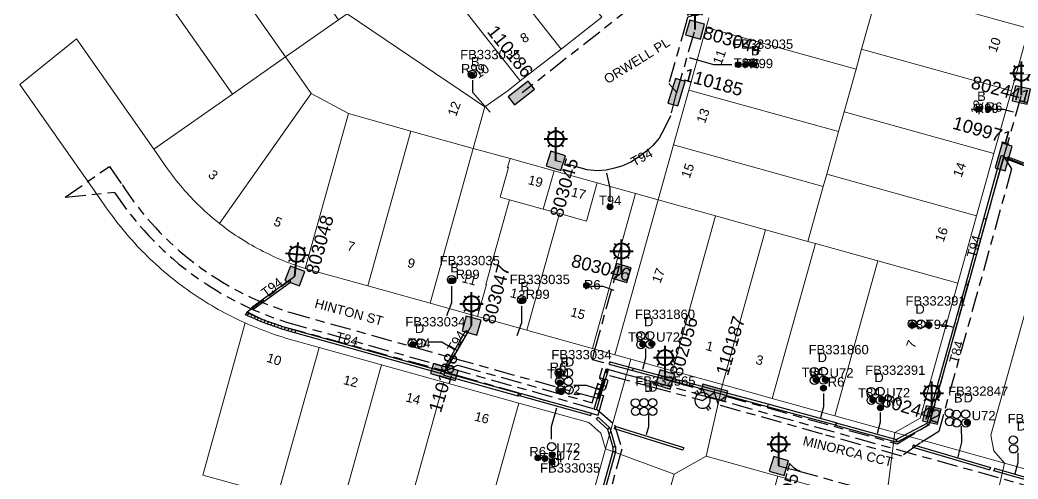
# Model space of a CAD drawing. Header units: metres. Extents: x 289087 to 291245, y 6227587 to 6229773.
# Drawn here: x 290124.9 to 290317.4, y 6228477.6 to 6228566.2 of the extents above; entities that cross this region are included whole.
import ezdxf
from ezdxf.enums import TextEntityAlignment as Align

# ---------------------------------------------------------------- set-up
doc = ezdxf.new("R2010")
doc.units = ezdxf.units.M
doc.linetypes.add('Cable Exist UG', pattern=[8.2, 4, -1.2, 1.8, -1.2])
for name, color, linetype in [('_User Ducts Config', 7, 'Continuous'), ('Duct_SP_EXT', 7, 'Continuous'), ('Equip_LV_EXT', 7, 'Continuous'), ('Equip_SP_SL_EXT', 7, 'Continuous'), ('Mains_HV_EXT', 7, 'Continuous'), ('Mains_LV_EXT', 7, 'Continuous'), ('Mains_LV_SL_EXT', 7, 'Continuous'), ('SupportsUG_SP_LV_EXT', 7, 'Continuous'), ('SupportsUG_SP_LV_SL_EXT', 7, 'Continuous')]:
    doc.layers.add(name, color=color, linetype=linetype)
doc.layers.add('Cadastre Land Parcels_SP_EXT', color=9, linetype='Continuous', lineweight=5)
doc.layers.add('Cadastre Roads_SP_EXT', color=9, linetype='Continuous', lineweight=5)
doc.styles.add('COLUMN_LABEL', font='arial.ttf')
doc.styles.add('iecARIAL', font='arial.ttf', dxfattribs={"height": 2})
doc.styles.add('POLE_LABEL', font='arial.ttf')
doc.styles.get("Standard").update_dxf_attribs({"font": 'arial.ttf'})

# ---------------------------------------------------------------- blocks, each defined once
blk = doc.blocks.new('COLUMN_EXT')
blk.add_hatch(color=256).paths.add_polyline_path([(-1.49, 1.48), (-1.49, -1.49), (1.48, -1.49), (1.48, 1.48)])
blk.add_lwpolyline([(-1.49, -1.49), (1.48, -1.49), (1.48, 1.48), (-1.49, 1.48)], close=True)
for tag, height, style, flags, p in [('ASSET_NUM', 2.5, 'COLUMN_LABEL', 8, (2, 2)), ('STRUCTURE_PLANT_NUMBER', 0.2, 'POLE_LABEL', 9, (1.81, 0.03)), ('STREET_CODE', 0.2, 'COLUMN_LABEL', 9, (1.81, -0.2))]:
    blk.add_attdef(tag, text='', height=height, dxfattribs=dict(style=style, flags=flags)).set_placement(p, align=Align.MIDDLE_LEFT)
at = {"flags": 9}
for tag, p in [('COLUMN_TYPE', (1.81, -0.4)), ('OWNED_BY', (1.81, -0.6)), ('STATE', (1.81, -0.8)), ('USAGE', (1.81, -1)), ('STREETNAME', (1.81, -1.6)), ('SUBURB', (1.81, -1.8)), ('LEGEND', (1.81, -1.2)), ('LOCATION', (1.81, -1.4)), ('NOTES', (1.81, -2))]:
    blk.add_attdef(tag, text='', height=0.2, dxfattribs=at).set_placement(p, align=Align.MIDDLE_LEFT)
at = {"flags": 1}
blk.add_attdef('Z', (1.81, -2.35), '', height=0.2, dxfattribs=at)
blk = doc.blocks.new('PILLAR_EXT')
blk.add_hatch(color=256).paths.add_polyline_path([(-2.475, 0.99), (-2.475, -0.99), (2.475, -0.99), (2.475, 0.99)])
blk.add_lwpolyline([(-2.475, -0.99), (2.475, -0.99), (2.475, 0.99), (-2.475, 0.99)], close=True)
at = {"style": 'iecARIAL', "flags": 8}
blk.add_attdef('ASSET_NUM', (1.5, 3.5), '', height=2.5, dxfattribs=at)
for tag, p, flags in [('OWNED_BY', (0, -0.2), 9), ('STATE', (0, -0.4), 9), ('SUPPORT_TYPE', (0, -0.6), 9), ('STREETNAME', (0, -1.8), 9), ('SUBURB', (0, -2), 1), ('USAGE', (0, -0.8), 9), ('LEGEND', (0, -1), 9), ('LOCATION', (0, -1.2), 9), ('NOTES', (0, -1.4), 9), ('PARENT', (0, -1.6), 9)]:
    blk.add_attdef(tag, p, '', height=0.2, dxfattribs=dict(flags=flags))
blk = doc.blocks.new('DUCT_EXT')
blk.add_circle((0, 0.8), 0.8)
at = {"flags": 1}
blk.add_attdef('Z', (0, 0), '', height=0.2, dxfattribs=at)
at = {"flags": 9}
for tag, p in [('DUCT_CODE', (0, 0)), ('XSECT_TYPE', (0, -0.2)), ('STATE', (0, -0.6)), ('FB_REFERENCE', (0, -0.4)), ('NOTES', (0, -0.8))]:
    blk.add_attdef(tag, text='', height=0.2, dxfattribs=at).set_placement(p, align=Align.MIDDLE_LEFT)
blk = doc.blocks.new('SL_LANTERN_EXT')
at = {"lineweight": 40}
for p, q in [((0, 1.97), (0, 6.47)), ((-2.25, 4.22), (2.25, 4.22)), ((-1.46, 5.68), (-1.06, 5.28)), ((1.46, 5.68), (1.06, 5.28)), ((-1.46, 2.76), (-1.06, 3.16)), ((0, 0), (0, 2.72)), ((1.46, 2.76), (1.06, 3.16))]:
    blk.add_line(p, q, dxfattribs=at)
blk.add_circle((0, 4.22), 1.5, dxfattribs=at)
at = {"style": 'iecARIAL', "flags": 9}
blk.add_attdef('ASSET_NUM', (1.5, 1.5), '', height=2.5, dxfattribs=at)
for tag, p, height, flags in [('OPERATING_VOLTAGE', (0.98, -1.65), 0.2, 9), ('ORIENTATION', (0.98, -1.85), 0.2, 9), ('OWNED_BY', (0.98, -2.05), 0.2, 9), ('CONSTRUCTED_VOLTAGE', (0.98, -0.65), 0.2, 9), ('CONTROL_TYPE', (0.98, -0.85), 0.2, 9), ('LANTERN_PURPOSE', (0.98, -1.05), 0.2, 9), ('LANTERN_TYPE', (0.98, -1.25), 0.2, 9), ('NO_PHASES', (0.98, -1.45), 0.2, 9), ('LNUMBER', (2.18, -3.25), 2.5, 8), ('STATE', (0.98, -2.25), 0.2, 9), ('USAGE', (0.98, -2.45), 0.2, 9), ('CEXIST', (0.98, -2.65), 0.2, 9), ('CNEW', (0.98, -2.85), 0.2, 9), ('CNUMBER', (0.98, -3.05), 0.2, 9), ('CREMOVE', (0.98, -3.25), 0.2, 9), ('CREPLACE', (0.98, -3.45), 0.2, 9), ('LKINGHEIGHT', (0.98, -3.65), 0.2, 9), ('LBRACKET', (0.98, -3.85), 0.2, 9), ('LBRACKETVOCAB', (0.98, -4.05), 0.2, 9), ('LCATEGORY', (0.98, -4.25), 0.2, 9), ('LCHARGE1', (0.98, -4.45), 0.2, 9), ('LCHARGE1PERCENT', (0.98, -4.65), 0.2, 9), ('LCHARGE2', (0.98, -4.85), 0.2, 9), ('LCHARGE2PERCENT', (0.98, -5.05), 0.2, 9), ('LCHARGE3', (0.98, -5.25), 0.2, 9), ('LCHARGE3PERCENT', (0.98, -5.45), 0.2, 9), ('LEXIST', (0.98, -5.65), 0.2, 9), ('LLAMP', (0.98, -5.85), 0.2, 9), ('LLAMPVOCAB', (0.98, -6.05), 0.2, 9), ('LMAST', (0.98, -6.25), 0.2, 9), ('LMASTVOCAB', (0.98, -6.45), 0.2, 9), ('LNEW', (0.98, -6.65), 0.2, 9), ('LANTNUMBER', (0.98, -6.85), 0.2, 9), ('LOUTREACH', (0.98, -7.25), 0.2, 9), ('LOUTREACHVOCAB', (0.98, -7.45), 0.2, 9), ('LRATECODE', (0.98, -7.65), 0.2, 9), ('LREMOVE', (0.98, -7.85), 0.2, 9), ('STREETNAME', (0.98, -9.25), 0.2, 9), ('SUBURB', (0.98, -9.45), 0.2, 1), ('LREPLACE', (0.98, -8.05), 0.2, 9), ('LTYPE', (0.98, -8.25), 0.2, 9), ('LTYPEVOCAB', (0.98, -8.45), 0.2, 9), ('LEGEND', (0.98, -8.65), 0.2, 9), ('LOCATION', (0.98, -8.85), 0.2, 9), ('NOTES', (0.98, -9.05), 0.2, 9)]:
    blk.add_attdef(tag, p, '', height=height, dxfattribs=dict(flags=flags))
blk = doc.blocks.new('LV_UG_LINKS_OPEN_EXT')
for p, q in [((-0.25, 1.47), (-0.25, 2.22)), ((0.25, 1.47), (0.25, 2.22)), ((-0.25, -1.47), (-0.25, -2.22)), ((0.25, -1.47), (0.25, -2.22))]:
    blk.add_line(p, q)
at = {"flags": 9}
for tag, p in [('ACTUAL_STATUS', (0, 0)), ('CONSTRUCTED_VOLTAGE', (0, -0.2)), ('OPERATING_VOLTAGE', (0, -0.6)), ('ORIENTATION', (0, -0.8)), ('STATE', (0, -1)), ('SWITCH_TYPE', (0, -1.2)), ('NO_PHASES', (0, -0.4)), ('USAGE', (0, -1.4)), ('NOTES', (0, -1.6))]:
    blk.add_attdef(tag, text='', height=0.2, dxfattribs=at).set_placement(p, align=Align.MIDDLE_LEFT)
at = {"flags": 1}
blk.add_attdef('Z', (0, 0), '', height=0.2, dxfattribs=at)
blk.add_wipeout([(-0.25, 1.47), (-0.43, 1.43), (-0.61, 1.36), (-0.77, 1.28), (-0.93, 1.17), (-1.07, 1.05), (-1.19, 0.9), (-1.29, 0.75), (-1.38, 0.58), (-1.44, 0.4), (-1.48, 0.22), (-1.49, 0.03), (-1.49, -0.16), (-1.45, -0.34), (-1.4, -0.52), (-1.32, -0.69), (-1.23, -0.85), (-1.11, -1), (-0.98, -1.13), (-0.83, -1.24), (-0.66, -1.34), (-0.49, -1.41), (-0.31, -1.46), (-0.13, -1.49), (0.06, -1.49), (0.25, -1.47), (0.43, -1.43), (0.61, -1.36), (0.77, -1.28), (0.93, -1.17), (1.07, -1.05), (1.19, -0.9), (1.29, -0.75), (1.38, -0.58), (1.44, -0.4), (1.48, -0.22), (1.49, -0.03), (1.49, 0.16), (1.45, 0.34), (1.4, 0.52), (1.32, 0.69), (1.23, 0.85), (1.11, 1), (0.98, 1.13), (0.83, 1.24), (0.66, 1.34), (0.49, 1.41), (0.31, 1.46), (0.13, 1.49), (-0.06, 1.49)])
blk.add_lwpolyline([(0, -1.49, 1), (0, 1.49, 1)], format="xyb", close=True)
blk = doc.blocks.new('CABLE_LARGE_EXT')
h = blk.add_hatch(color=256)
edge = h.paths.add_edge_path()
edge.add_arc((0, 0.55), 0.55, 0, 360)
blk.add_circle((0, 0.55), 0.55)
at = {"flags": 1}
blk.add_attdef('Z', (0, 0), '', height=0.2, dxfattribs=at)
at = {"flags": 9}
for tag, p in [('COND_CODE', (0, 0)), ('STATE', (0, -0.4)), ('XSECT_SIZE', (0, -0.6)), ('FB_REFERENCE', (0, -0.2)), ('NOTES', (0, -0.8))]:
    blk.add_attdef(tag, text='', height=0.2, dxfattribs=at).set_placement(p, align=Align.MIDDLE_LEFT)

msp = doc.modelspace()

# ---------------------------------------------------------------- linework, layer by layer
at = {"layer": '_User Ducts Config'}
for points in [[(290262.19, 6228557.51), (290258.75, 6228557.52), (290254.06, 6228558.85)], [(290212.19, 6228554.54), (290212.19, 6228552.25), (290215.58, 6228548.41)], [(290312.37, 6228548.99), (290314.52, 6228549), (290316.45, 6228548.45)], [(290238.73, 6228531.09), (290238.73, 6228533.74), (290238.14, 6228536.64)], [(290208.12, 6228514.84), (290208.12, 6228511.59), (290207.2, 6228509.07)], [(290235.1, 6228514.79), (290237.33, 6228514.79), (290239.44, 6228514.07)], [(290221.63, 6228510.98), (290221.63, 6228507.73), (290220.72, 6228505.21)], [(290301.39, 6228507.33), (290303.35, 6228507.33), (290304.94, 6228506.88)], [(290203.58, 6228504.05), (290206.26, 6228504.05), (290208.69, 6228502.65)], [(290245.54, 6228502.77), (290245.54, 6228500.9), (290244.96, 6228498.77)], [(290231.76, 6228495.7), (290234.13, 6228495.7), (290236.66, 6228494.9)], [(290279.88, 6228494.1), (290279.88, 6228493.38), (290279.88, 6228491.52), (290279.3, 6228489.39)], [(290227.41, 6228485.29), (290227.41, 6228487.76), (290228.47, 6228491.35)], [(290246.13, 6228490.08), (290246.13, 6228487.65), (290245.72, 6228486.13)], [(290290.85, 6228490.42), (290290.85, 6228488.55), (290290.28, 6228486.41)], [(290306.48, 6228487.8), (290306.5, 6228484.69), (290305.74, 6228481.66)], [(290317.4, 6228482.63), (290317.4, 6228480.76), (290316.82, 6228478.63)]]:
    msp.add_lwpolyline(points, dxfattribs=at)
at = {"layer": 'Cadastre Land Parcels_SP_EXT', "linetype": 'Continuous'}
for points in [[(290186.35, 6228566.21), (290169.13, 6228590.77), (290158.89, 6228583.6), (290176.11, 6228559.04), (290186.35, 6228566.21)], [(290237.16, 6228566.72), (290218.65, 6228590.32), (290217.72, 6228589.59), (290210.78, 6228584.14), (290229.28, 6228560.57), (290237.16, 6228566.72)], [(290176.11, 6228559.04), (290158.89, 6228583.6), (290148.66, 6228576.42), (290165.88, 6228551.86), (290176.11, 6228559.04)], [(290229.28, 6228560.57), (290210.78, 6228584.14), (290207.89, 6228581.88), (290202.91, 6228577.97), (290221.41, 6228554.41), (290229.28, 6228560.57)], [(290322.85, 6228576.56), (290293.96, 6228584.62), (290290.6, 6228572.57), (290319.49, 6228564.53), (290322.85, 6228576.56)], [(290219.07, 6228552.57), (290221.41, 6228554.41), (290202.91, 6228577.97), (290201.21, 6228576.63), (290196.59, 6228573.39), (290188.02, 6228567.38), (290214.56, 6228549.41), (290219.07, 6228552.57)], [(290319.49, 6228564.53), (290290.6, 6228572.57), (290289.53, 6228568.72), (290287.24, 6228560.54), (290316.14, 6228552.48), (290319.49, 6228564.53)], [(290214.56, 6228549.41), (290188.02, 6228567.38), (290186.35, 6228566.21), (290176.11, 6228559.04), (290181.07, 6228552), (290188.27, 6228548.12), (290200.31, 6228544.76), (290212.35, 6228541.41), (290214.56, 6228549.41)], [(290283.89, 6228548.49), (290286.17, 6228556.68), (290257.25, 6228564.7), (290253.9, 6228552.67), (290282.81, 6228544.64), (290283.89, 6228548.49)], [(290316.14, 6228552.48), (290287.24, 6228560.54), (290286.17, 6228556.68), (290283.89, 6228548.49), (290312.78, 6228540.43), (290316.14, 6228552.48)], [(290181.07, 6228552), (290176.11, 6228559.04), (290165.88, 6228551.86), (290150.73, 6228541.24), (290153.21, 6228537.7), (290153.57, 6228537.19), (290153.93, 6228536.69), (290154.31, 6228536.19), (290154.68, 6228535.7), (290155.07, 6228535.21), (290155.46, 6228534.73), (290155.85, 6228534.25), (290156.25, 6228533.78), (290156.66, 6228533.31), (290157.08, 6228532.84), (290157.49, 6228532.38), (290157.92, 6228531.93), (290158.35, 6228531.48), (290158.78, 6228531.04), (290159.22, 6228530.6), (290159.67, 6228530.17), (290160.12, 6228529.74), (290160.57, 6228529.32), (290161.04, 6228528.9), (290161.5, 6228528.49), (290161.97, 6228528.08), (290162.45, 6228527.68), (290162.93, 6228527.29), (290163.42, 6228526.9), (290181.07, 6228552)], [(290280.53, 6228536.45), (290282.81, 6228544.64), (290253.9, 6228552.67), (290250.95, 6228542.07), (290279.86, 6228534.04), (290280.53, 6228536.45)], [(290188.27, 6228548.12), (290181.07, 6228552), (290163.42, 6228526.9), (290163.91, 6228526.52), (290164.41, 6228526.14), (290164.91, 6228525.77), (290165.42, 6228525.4), (290165.93, 6228525.05), (290166.45, 6228524.69), (290166.97, 6228524.35), (290167.49, 6228524.01), (290168.02, 6228523.67), (290168.56, 6228523.35), (290169.09, 6228523.02), (290169.63, 6228522.71), (290170.18, 6228522.4), (290170.73, 6228522.1), (290171.28, 6228521.81), (290171.84, 6228521.52), (290172.4, 6228521.24), (290172.96, 6228520.97), (290173.53, 6228520.7), (290174.1, 6228520.44), (290174.67, 6228520.19), (290175.24, 6228519.94), (290175.82, 6228519.71), (290176.4, 6228519.47), (290176.99, 6228519.25), (290177.58, 6228519.03), (290178.17, 6228518.82), (290178.76, 6228518.62), (290179.35, 6228518.42), (290179.95, 6228518.23), (290188.27, 6228548.12)], [(290200.31, 6228544.76), (290188.27, 6228548.12), (290179.95, 6228518.23), (290180.39, 6228518.1), (290180.83, 6228517.97), (290181.28, 6228517.84), (290191.99, 6228514.87), (290200.31, 6228544.76)], [(290312.78, 6228540.43), (290283.89, 6228548.49), (290282.81, 6228544.64), (290280.53, 6228536.45), (290309.42, 6228528.39), (290312.78, 6228540.43)], [(290212.35, 6228541.41), (290200.31, 6228544.76), (290191.99, 6228514.87), (290204.03, 6228511.51), (290212.35, 6228541.41)], [(290214.87, 6228515.12), (290214.76, 6228515.15), (290219.31, 6228531.5), (290217.56, 6228531.99), (290219.14, 6228537.7), (290218.97, 6228537.74), (290219.44, 6228539.43), (290212.35, 6228541.41), (290204.03, 6228511.51), (290213.16, 6228508.96), (290214.87, 6228515.12)], [(290279.86, 6228534.04), (290250.95, 6228542.07), (290247.99, 6228531.47), (290259.07, 6228528.4), (290268.71, 6228525.72), (290276.9, 6228523.44), (290279.86, 6228534.04)], [(290227.92, 6228537.06), (290221.99, 6228538.72), (290219.44, 6228539.43), (290218.97, 6228537.74), (290219.14, 6228537.7), (290217.56, 6228531.99), (290219.31, 6228531.5), (290225.86, 6228529.68), (290227.92, 6228537.06)], [(290236.23, 6228534.75), (290231.62, 6228536.03), (290227.92, 6228537.06), (290225.86, 6228529.68), (290228.95, 6228528.81), (290234.16, 6228527.36), (290236.23, 6228534.75)], [(290309.42, 6228528.39), (290280.53, 6228536.45), (290279.86, 6228534.04), (290276.9, 6228523.44), (290278.35, 6228523.04), (290290.39, 6228519.68), (290305.8, 6228515.38), (290309.42, 6228528.39)], [(290243.66, 6228532.68), (290236.23, 6228534.75), (290234.16, 6228527.36), (290228.95, 6228528.81), (290222.68, 6228506.31), (290223.29, 6228506.14), (290235.33, 6228502.78), (290243.66, 6228532.68)], [(290228.95, 6228528.81), (290225.86, 6228529.68), (290219.31, 6228531.5), (290214.76, 6228515.15), (290214.87, 6228515.12), (290213.16, 6228508.96), (290213.66, 6228508.82), (290222.68, 6228506.31), (290228.95, 6228528.81)], [(290259.07, 6228528.4), (290247.99, 6228531.47), (290239.66, 6228501.57), (290242.71, 6228500.72), (290250.75, 6228498.5), (290259.07, 6228528.4)], [(290268.71, 6228525.72), (290259.07, 6228528.4), (290250.75, 6228498.5), (290260.39, 6228495.83), (290268.71, 6228525.72)], [(290278.35, 6228523.04), (290276.9, 6228523.44), (290268.71, 6228525.72), (290260.39, 6228495.83), (290270.02, 6228493.16), (290278.35, 6228523.04)], [(290290.39, 6228519.68), (290278.35, 6228523.04), (290270.02, 6228493.16), (290282.06, 6228489.82), (290290.39, 6228519.68)], [(290298.55, 6228489.37), (290305.8, 6228515.38), (290290.39, 6228519.68), (290282.06, 6228489.82), (290293.63, 6228486.6), (290298.55, 6228489.37)], [(290333.74, 6228507.61), (290319.3, 6228511.63), (290312.18, 6228486.1), (290312.74, 6228483.02), (290314.82, 6228480.69), (290325.41, 6228477.74), (290333.74, 6228507.61)], [(290182.6, 6228503), (290177.52, 6228504.42), (290176.84, 6228504.61), (290176.16, 6228504.81), (290175.48, 6228505.02), (290174.81, 6228505.24), (290174.13, 6228505.46), (290173.46, 6228505.69), (290172.79, 6228505.93), (290172.13, 6228506.17), (290171.46, 6228506.43), (290170.8, 6228506.69), (290170.14, 6228506.95), (290169.49, 6228507.23), (290168.84, 6228507.51), (290168.35, 6228507.73), (290160.17, 6228478.37), (290164.15, 6228477.26), (290174.62, 6228474.34), (290182.6, 6228503)], [(290194.65, 6228499.64), (290182.6, 6228503), (290174.62, 6228474.34), (290176.19, 6228473.9), (290186.66, 6228470.98), (290194.65, 6228499.64)], [(290206.69, 6228496.29), (290194.65, 6228499.64), (290186.66, 6228470.98), (290188.23, 6228470.54), (290198.71, 6228467.62), (290206.69, 6228496.29)], [(290221.14, 6228492.26), (290206.69, 6228496.29), (290198.71, 6228467.62), (290200.27, 6228467.19), (290212.31, 6228463.84), (290213.15, 6228463.61), (290221.14, 6228492.26)], [(290237.88, 6228483.44), (290236.97, 6228486.43), (290234.63, 6228488.5), (290221.14, 6228492.26), (290213.15, 6228463.61), (290230.97, 6228458.64), (290237.88, 6228483.44)], [(290271.11, 6228478.18), (290257.27, 6228482.04), (290251.11, 6228478.56), (290244.46, 6228454.73), (290262.98, 6228449.57), (290263.12, 6228449.52), (290271.11, 6228478.18)], [(290286.52, 6228473.88), (290271.11, 6228478.18), (290263.12, 6228449.52), (290275.49, 6228446.07), (290278.53, 6228445.23), (290286.52, 6228473.88)]]:
    msp.add_lwpolyline(points, close=True, dxfattribs=at)
msp.add_lwpolyline([(290257.78, 6228566.61), (290257.64, 6228566.09), (290257.25, 6228564.7), (290286.17, 6228556.68), (290287.24, 6228560.54), (290287.24, 6228560.54), (290289.53, 6228568.72)], dxfattribs=at)
at = {"layer": 'Cadastre Roads_SP_EXT', "linetype": 'Continuous'}
for points in [[(290312.74, 6228483.02), (290312.18, 6228486.1), (290319.3, 6228511.63), (290323.32, 6228526.08), (290326.01, 6228535.72), (290328.69, 6228545.35), (290332.71, 6228559.81), (290335.4, 6228569.43), (290338.09, 6228579.07), (290342.11, 6228593.53), (290348.78, 6228617.45), (290335.6, 6228622.33), (290328.65, 6228597.37), (290325.53, 6228586.2), (290322.85, 6228576.56), (290319.49, 6228564.53), (290316.14, 6228552.48), (290312.78, 6228540.43), (290309.42, 6228528.39), (290305.8, 6228515.38), (290298.55, 6228489.37), (290293.63, 6228486.6), (290314.82, 6228480.69), (290312.74, 6228483.02)], [(290242.71, 6228500.72), (290239.66, 6228501.57), (290235.33, 6228502.78), (290223.29, 6228506.14), (290222.68, 6228506.31), (290213.66, 6228508.82), (290213.16, 6228508.96), (290204.03, 6228511.51), (290191.99, 6228514.87), (290181.28, 6228517.84), (290180.83, 6228517.97), (290180.39, 6228518.1), (290179.95, 6228518.23), (290179.35, 6228518.42), (290178.76, 6228518.62), (290178.17, 6228518.82), (290177.58, 6228519.03), (290176.99, 6228519.25), (290176.4, 6228519.47), (290175.82, 6228519.71), (290175.24, 6228519.94), (290174.67, 6228520.19), (290174.1, 6228520.44), (290173.53, 6228520.7), (290172.96, 6228520.97), (290172.4, 6228521.24), (290171.84, 6228521.52), (290171.28, 6228521.81), (290170.73, 6228522.1), (290170.18, 6228522.4), (290169.63, 6228522.71), (290169.09, 6228523.02), (290168.56, 6228523.35), (290168.02, 6228523.67), (290167.49, 6228524.01), (290166.97, 6228524.35), (290166.45, 6228524.69), (290165.93, 6228525.05), (290165.42, 6228525.4), (290164.91, 6228525.77), (290164.41, 6228526.14), (290163.91, 6228526.52), (290163.42, 6228526.9), (290162.93, 6228527.29), (290162.45, 6228527.68), (290161.97, 6228528.08), (290161.5, 6228528.49), (290161.04, 6228528.9), (290160.57, 6228529.32), (290160.12, 6228529.74), (290159.67, 6228530.17), (290159.22, 6228530.6), (290158.78, 6228531.04), (290158.35, 6228531.48), (290157.92, 6228531.93), (290157.49, 6228532.38), (290157.08, 6228532.84), (290156.66, 6228533.31), (290156.25, 6228533.78), (290155.85, 6228534.25), (290155.46, 6228534.73), (290155.07, 6228535.21), (290154.68, 6228535.7), (290154.31, 6228536.19), (290153.93, 6228536.69), (290153.57, 6228537.19), (290153.21, 6228537.7), (290150.73, 6228541.24), (290135.8, 6228562.53), (290124.92, 6228553.73), (290139.28, 6228533.24), (290141.75, 6228529.71), (290142.16, 6228529.13), (290142.58, 6228528.56), (290143, 6228527.99), (290143.43, 6228527.43), (290143.86, 6228526.87), (290144.3, 6228526.31), (290144.75, 6228525.76), (290145.2, 6228525.22), (290145.66, 6228524.68), (290146.12, 6228524.14), (290146.59, 6228523.61), (290146.87, 6228523.3), (290147.07, 6228523.09), (290147.55, 6228522.57), (290148.04, 6228522.05), (290148.54, 6228521.54), (290149.04, 6228521.04), (290149.54, 6228520.54), (290150.06, 6228520.04), (290150.57, 6228519.55), (290151.1, 6228519.07), (290151.62, 6228518.59), (290152.16, 6228518.12), (290152.69, 6228517.66), (290153.24, 6228517.2), (290153.78, 6228516.74), (290154.34, 6228516.3), (290154.89, 6228515.85), (290155.46, 6228515.42), (290156.02, 6228514.99), (290156.6, 6228514.56), (290157.17, 6228514.15), (290157.75, 6228513.74), (290158.33, 6228513.34), (290158.92, 6228512.94), (290159.51, 6228512.55), (290160.1, 6228512.17), (290160.7, 6228511.79), (290161.3, 6228511.42), (290161.91, 6228511.06), (290162.52, 6228510.7), (290163.14, 6228510.35), (290163.76, 6228510.01), (290164.38, 6228509.67), (290165.01, 6228509.34), (290165.64, 6228509.02), (290166.27, 6228508.7), (290166.91, 6228508.4), (290167.55, 6228508.09), (290168.19, 6228507.8), (290168.35, 6228507.73), (290168.84, 6228507.51), (290169.49, 6228507.23), (290170.14, 6228506.95), (290170.8, 6228506.69), (290171.46, 6228506.43), (290172.13, 6228506.17), (290172.79, 6228505.93), (290173.46, 6228505.69), (290174.13, 6228505.46), (290174.81, 6228505.24), (290175.48, 6228505.02), (290176.16, 6228504.81), (290176.84, 6228504.61), (290177.52, 6228504.42), (290182.6, 6228503), (290194.65, 6228499.64), (290206.69, 6228496.29), (290221.14, 6228492.26), (290234.63, 6228488.5), (290236.97, 6228486.43), (290237.88, 6228483.44), (290242.71, 6228500.72)], [(290293.63, 6228486.6), (290282.06, 6228489.82), (290270.02, 6228493.16), (290260.39, 6228495.83), (290257.27, 6228482.04), (290271.11, 6228478.18), (290286.52, 6228473.88), (290291.87, 6228472.39), (290293.63, 6228486.6)], [(290238.09, 6228432.37), (290238.64, 6228434.28), (290239.19, 6228436.19), (290239.75, 6228438.1), (290240.32, 6228440.01), (290240.89, 6228441.91), (290244.46, 6228454.73), (290251.11, 6228478.56), (290237.88, 6228483.44), (290230.97, 6228458.64), (290227.4, 6228445.83), (290226.84, 6228444.47), (290226.3, 6228443.09), (290225.77, 6228441.71), (290225.27, 6228440.31), (290224.79, 6228438.91), (290224.34, 6228437.49), (290223.9, 6228436.06), (290223.49, 6228434.62), (290223.08, 6228433.54), (290237.55, 6228430.45), (290238.09, 6228432.37)], [(290363, 6228467.26), (290354.31, 6228469.68), (290339.86, 6228473.71), (290325.41, 6228477.74), (290314.82, 6228480.69), (290311.63, 6228466.88), (290317.34, 6228465.29), (290332.75, 6228461), (290348.16, 6228456.71), (290360.67, 6228453.22), (290363, 6228467.26)]]:
    msp.add_lwpolyline(points, close=True, dxfattribs=at)
msp.add_lwpolyline([(290237.16, 6228566.72), (290229.28, 6228560.57), (290221.41, 6228554.41), (290219.07, 6228552.57), (290214.56, 6228549.41), (290212.35, 6228541.41), (290219.44, 6228539.43), (290221.99, 6228538.72), (290227.92, 6228537.06), (290231.62, 6228536.03), (290236.23, 6228534.75), (290243.66, 6228532.68), (290247.99, 6228531.47), (290250.95, 6228542.07), (290250.95, 6228542.07), (290253.9, 6228552.67), (290257.25, 6228564.7), (290257.64, 6228566.09), (290257.78, 6228566.61)], dxfattribs=at)
at = {"layer": 'Duct_SP_EXT'}
for p, q in [((290310.85, 6228527.87), (290314.19, 6228540.03)), ((290311.32, 6228527.75), (290314.66, 6228539.91)), ((290314.19, 6228540.03), (290314.42, 6228539.97)), ((290314.66, 6228539.91), (290314.42, 6228539.97)), ((290315.29, 6228539.33), (290315.38, 6228539.56)), ((290315.29, 6228539.33), (290323.28, 6228536.29)), ((290315.47, 6228539.78), (290315.38, 6228539.56)), ((290315.47, 6228539.78), (290323.45, 6228536.73)), ((290307.36, 6228515.17), (290310.85, 6228527.87)), ((290307.82, 6228515.04), (290311.32, 6228527.75)), ((290310.85, 6228527.87), (290311.09, 6228527.81)), ((290310.85, 6228527.87), (290311.09, 6228527.81)), ((290311.32, 6228527.75), (290311.09, 6228527.81)), ((290311.32, 6228527.75), (290311.09, 6228527.81)), ((290169.55, 6228510.71), (290176.91, 6228516.04)), ((290169.83, 6228510.32), (290177.19, 6228515.66)), ((290176.91, 6228516.04), (290177.05, 6228515.85)), ((290177.19, 6228515.66), (290177.05, 6228515.85)), ((290300.25, 6228489.92), (290307.36, 6228515.17)), ((290300.71, 6228489.79), (290307.82, 6228515.04)), ((290307.36, 6228515.17), (290307.59, 6228515.1)), ((290307.82, 6228515.04), (290307.59, 6228515.1)), ((290169.55, 6228510.71), (290169.69, 6228510.52)), ((290169.83, 6228510.32), (290169.69, 6228510.52)), ((290168.42, 6228509.28), (290168.52, 6228509.5)), ((290168.79, 6228509.11), (290168.42, 6228509.28)), ((290168.62, 6228509.72), (290168.52, 6228509.5)), ((290168.99, 6228509.55), (290168.62, 6228509.72)), ((290168.79, 6228509.11), (290168.89, 6228509.33)), ((290169.43, 6228508.83), (290168.79, 6228509.11)), ((290168.99, 6228509.55), (290168.89, 6228509.33)), ((290169.62, 6228509.27), (290168.99, 6228509.55)), ((290169.43, 6228508.83), (290169.52, 6228509.05)), ((290170.06, 6228508.55), (290169.43, 6228508.83)), ((290169.62, 6228509.27), (290169.52, 6228509.05)), ((290170.25, 6228508.99), (290169.62, 6228509.27)), ((290170.06, 6228508.55), (290170.16, 6228508.77)), ((290170.7, 6228508.29), (290170.06, 6228508.55)), ((290170.25, 6228508.99), (290170.16, 6228508.77)), ((290170.89, 6228508.73), (290170.25, 6228508.99)), ((290170.7, 6228508.29), (290170.8, 6228508.51)), ((290170.89, 6228508.73), (290170.8, 6228508.51)), ((290171.53, 6228508.47), (290170.89, 6228508.73)), ((290171.53, 6228508.47), (290171.44, 6228508.24)), ((290172.16, 6228508.21), (290171.53, 6228508.47)), ((290171.34, 6228508.02), (290170.7, 6228508.29)), ((290171.34, 6228508.02), (290171.44, 6228508.24)), ((290171.99, 6228507.77), (290171.34, 6228508.02)), ((290171.99, 6228507.77), (290172.08, 6228507.99)), ((290172.64, 6228507.52), (290171.99, 6228507.77)), ((290172.16, 6228508.21), (290172.08, 6228507.99)), ((290172.81, 6228507.97), (290172.16, 6228508.21)), ((290172.64, 6228507.52), (290172.72, 6228507.74)), ((290173.29, 6228507.28), (290172.64, 6228507.52)), ((290172.81, 6228507.97), (290172.72, 6228507.74)), ((290173.45, 6228507.73), (290172.81, 6228507.97)), ((290173.29, 6228507.28), (290173.37, 6228507.51)), ((290173.94, 6228507.05), (290173.29, 6228507.28)), ((290173.45, 6228507.73), (290173.37, 6228507.51)), ((290174.1, 6228507.5), (290173.45, 6228507.73)), ((290173.94, 6228507.05), (290174.02, 6228507.27)), ((290174.6, 6228506.82), (290173.94, 6228507.05)), ((290174.1, 6228507.5), (290174.02, 6228507.27)), ((290174.75, 6228507.28), (290174.1, 6228507.5)), ((290174.6, 6228506.82), (290174.68, 6228507.05)), ((290175.26, 6228506.6), (290174.6, 6228506.82)), ((290174.75, 6228507.28), (290174.68, 6228507.05)), ((290175.41, 6228507.06), (290174.75, 6228507.28)), ((290175.26, 6228506.6), (290175.33, 6228506.83)), ((290175.92, 6228506.39), (290175.26, 6228506.6)), ((290175.41, 6228507.06), (290175.33, 6228506.83)), ((290176.06, 6228506.85), (290175.41, 6228507.06)), ((290175.92, 6228506.39), (290175.99, 6228506.62)), ((290176.06, 6228506.85), (290175.99, 6228506.62)), ((290176.72, 6228506.65), (290176.06, 6228506.85)), ((290176.72, 6228506.65), (290176.65, 6228506.42)), ((290177.38, 6228506.45), (290176.72, 6228506.65)), ((290176.58, 6228506.19), (290175.92, 6228506.39)), ((290176.58, 6228506.19), (290176.65, 6228506.42)), ((290177.25, 6228505.99), (290176.58, 6228506.19)), ((290177.25, 6228505.99), (290177.31, 6228506.22)), ((290177.92, 6228505.8), (290177.25, 6228505.99)), ((290177.38, 6228506.45), (290177.31, 6228506.22)), ((290178.05, 6228506.26), (290177.38, 6228506.45)), ((290177.92, 6228505.8), (290177.98, 6228506.03)), ((290206.03, 6228497.96), (290177.92, 6228505.8)), ((290178.05, 6228506.26), (290177.98, 6228506.03)), ((290206.16, 6228498.42), (290178.05, 6228506.26)), ((290206.9, 6228499.25), (290210.93, 6228506.24)), ((290207.32, 6228499.01), (290211.35, 6228506)), ((290210.93, 6228506.24), (290211.14, 6228506.12)), ((290211.35, 6228506), (290211.14, 6228506.12)), ((290206.9, 6228499.25), (290207.11, 6228499.13)), ((290207.32, 6228499.01), (290207.11, 6228499.13)), ((290235.67, 6228491.1), (290238, 6228498.86)), ((290238, 6228498.86), (290238.23, 6228498.79)), ((290238.46, 6228498.72), (290238.23, 6228498.79)), ((290238.54, 6228499.78), (290238.6, 6228500.01)), ((290238.54, 6228499.78), (290238.59, 6228499.77)), ((290238.59, 6228499.77), (290238.65, 6228500)), ((290238.59, 6228499.77), (290238.65, 6228500)), ((290238.59, 6228499.77), (290238.59, 6228499.77)), ((290238.59, 6228499.77), (290243.08, 6228498.54)), ((290238.67, 6228500.24), (290238.6, 6228500.01)), ((290238.72, 6228500.23), (290238.65, 6228500)), ((290238.72, 6228500.23), (290238.65, 6228500)), ((290238.67, 6228500.24), (290238.72, 6228500.23)), ((290238.72, 6228500.23), (290238.72, 6228500.23)), ((290238.72, 6228500.23), (290243.2, 6228499)), ((290243.08, 6228498.54), (290243.14, 6228498.77)), ((290243.2, 6228499), (290243.14, 6228498.77)), ((290243.2, 6228499), (290249.51, 6228497.34)), ((290206.03, 6228497.96), (290206.09, 6228498.19)), ((290206.74, 6228497.76), (290206.03, 6228497.96)), ((290206.16, 6228498.42), (290206.09, 6228498.19)), ((290206.87, 6228498.22), (290206.16, 6228498.42)), ((290206.67, 6228497.67), (290206.74, 6228497.9)), ((290206.67, 6228497.67), (290220.93, 6228493.69)), ((290206.8, 6228498.13), (290206.74, 6228497.9)), ((290206.74, 6228497.76), (290206.81, 6228497.99)), ((290206.8, 6228498.13), (290221.06, 6228494.15)), ((290206.87, 6228498.22), (290206.81, 6228497.99)), ((290236.13, 6228490.96), (290238.46, 6228498.72)), ((290243.08, 6228498.54), (290249.38, 6228496.88)), ((290249.38, 6228496.88), (290249.44, 6228497.11)), ((290249.38, 6228496.88), (290249.45, 6228496.86)), ((290249.51, 6228497.34), (290249.44, 6228497.11)), ((290249.45, 6228496.86), (290249.51, 6228497.09)), ((290249.45, 6228496.86), (290249.51, 6228497.09)), ((290249.51, 6228497.34), (290249.58, 6228497.32)), ((290249.58, 6228497.32), (290249.51, 6228497.09)), ((290249.58, 6228497.32), (290249.51, 6228497.09)), ((290220.93, 6228493.69), (290221, 6228493.92)), ((290220.93, 6228493.69), (290221.08, 6228493.65)), ((290221.06, 6228494.15), (290221, 6228493.92)), ((290221.06, 6228494.15), (290221.2, 6228494.11)), ((290221.08, 6228493.65), (290221.14, 6228493.88)), ((290221.2, 6228494.11), (290221.14, 6228493.88)), ((290221.15, 6228493.74), (290221.22, 6228493.97)), ((290221.15, 6228493.74), (290221.46, 6228493.66)), ((290221.28, 6228494.2), (290221.22, 6228493.97)), ((290221.28, 6228494.2), (290221.58, 6228494.12)), ((290221.46, 6228493.66), (290221.52, 6228493.89)), ((290221.46, 6228493.66), (290221.52, 6228493.89)), ((290221.46, 6228493.66), (290221.46, 6228493.66)), ((290221.46, 6228493.66), (290235.02, 6228489.88)), ((290221.58, 6228494.12), (290221.52, 6228493.89)), ((290221.58, 6228494.12), (290221.52, 6228493.89)), ((290221.58, 6228494.12), (290221.58, 6228494.12)), ((290221.58, 6228494.12), (290235.14, 6228490.34)), ((290235.67, 6228491.1), (290235.9, 6228491.03)), ((290269.12, 6228491.55), (290269.18, 6228491.79)), ((290269.12, 6228491.55), (290269.18, 6228491.79)), ((290282.24, 6228488), (290269.12, 6228491.55)), ((290269.24, 6228492.02), (290269.18, 6228491.79)), ((290269.24, 6228492.02), (290269.18, 6228491.79)), ((290282.37, 6228488.47), (290269.24, 6228492.02)), ((290235.02, 6228489.88), (290235.08, 6228490.11)), ((290235.14, 6228490.34), (290235.08, 6228490.11)), ((290236.13, 6228490.96), (290235.9, 6228491.03)), ((290236.1, 6228489.17), (290236.26, 6228489.35)), ((290236.1, 6228489.17), (290238.25, 6228487.2)), ((290236.42, 6228489.52), (290236.26, 6228489.35)), ((290236.42, 6228489.52), (290238.67, 6228487.47)), ((290300.17, 6228489.64), (290299.82, 6228488.35)), ((290300.25, 6228489.92), (290300.17, 6228489.64)), ((290300.17, 6228489.64), (290300.17, 6228489.64)), ((290300.17, 6228489.64), (290300.41, 6228489.58)), ((290300.17, 6228489.64), (290300.41, 6228489.58)), ((290300.64, 6228489.52), (290300.22, 6228488.03)), ((290300.25, 6228489.92), (290300.48, 6228489.86)), ((290300.25, 6228489.92), (290300.48, 6228489.86)), ((290300.64, 6228489.52), (290300.41, 6228489.58)), ((290300.64, 6228489.52), (290300.41, 6228489.58)), ((290300.71, 6228489.79), (290300.48, 6228489.86)), ((290300.71, 6228489.79), (290300.48, 6228489.86)), ((290300.71, 6228489.79), (290300.64, 6228489.52)), ((290300.64, 6228489.52), (290300.64, 6228489.52)), ((290238.25, 6228487.2), (290238.46, 6228487.34)), ((290238.25, 6228487.2), (290239.28, 6228483.78)), ((290238.67, 6228487.47), (290238.46, 6228487.34)), ((290238.67, 6228487.47), (290239.74, 6228483.91)), ((290239.58, 6228487.31), (290239.65, 6228487.54)), ((290252.78, 6228483.17), (290239.58, 6228487.31)), ((290239.72, 6228487.76), (290239.65, 6228487.54)), ((290252.93, 6228483.62), (290239.72, 6228487.76)), ((290282.21, 6228487.95), (290282.27, 6228488.18)), ((290282.29, 6228487.93), (290282.21, 6228487.95)), ((290282.24, 6228488), (290282.3, 6228488.24)), ((290282.33, 6228488.41), (290282.27, 6228488.18)), ((290282.29, 6228487.93), (290282.35, 6228488.16)), ((290293.93, 6228484.7), (290282.29, 6228487.93)), ((290282.37, 6228488.47), (290282.3, 6228488.24)), ((290282.41, 6228488.39), (290282.33, 6228488.41)), ((290282.41, 6228488.39), (290282.35, 6228488.16)), ((290294.06, 6228485.16), (290282.41, 6228488.39)), ((290299.82, 6228488.35), (290293.88, 6228485.14)), ((290300.22, 6228488.03), (290294.11, 6228484.72)), ((290299.82, 6228488.35), (290300.02, 6228488.19)), ((290300.22, 6228488.03), (290300.02, 6228488.19)), ((290239.27, 6228483.81), (290239.51, 6228483.84)), ((290239.28, 6228483.78), (290239.27, 6228483.81)), ((290239.27, 6228483.81), (290239.28, 6228482.94)), ((290239.28, 6228483.78), (290239.51, 6228483.84)), ((290239.74, 6228483.91), (290239.51, 6228483.84)), ((290239.75, 6228483.88), (290239.51, 6228483.84)), ((290239.74, 6228483.91), (290239.75, 6228483.88)), ((290239.75, 6228483.88), (290239.76, 6228482.88)), ((290252.78, 6228483.17), (290252.86, 6228483.4)), ((290252.93, 6228483.62), (290252.86, 6228483.4)), ((290293.88, 6228485.14), (290294, 6228484.93)), ((290293.93, 6228484.7), (290294, 6228484.93)), ((290294.06, 6228485.16), (290294, 6228484.93)), ((290294.11, 6228484.72), (290294, 6228484.93)), ((290297.11, 6228483.77), (290297.18, 6228484)), ((290297.11, 6228483.77), (290311.96, 6228479.4)), ((290297.25, 6228484.23), (290297.18, 6228484)), ((290297.25, 6228484.23), (290312.1, 6228479.86)), ((290239.28, 6228482.94), (290228.79, 6228445.36)), ((290239.76, 6228482.88), (290229.24, 6228445.2)), ((290239.28, 6228482.94), (290239.52, 6228482.91)), ((290239.76, 6228482.88), (290239.52, 6228482.91)), ((290311.96, 6228479.4), (290312.03, 6228479.63)), ((290312.1, 6228479.86), (290312.03, 6228479.63)), ((290312.89, 6228479.62), (290312.82, 6228479.39)), ((290324.97, 6228476.18), (290312.89, 6228479.62)), ((290312.76, 6228479.16), (290312.82, 6228479.39)), ((290324.84, 6228475.72), (290312.76, 6228479.16))]:
    msp.add_line(p, q, dxfattribs=at)
at = {"layer": 'Mains_HV_EXT', "linetype": 'Cable Exist UG'}
msp.add_lwpolyline([(290133.61, 6228531.99), (290143.13, 6228532.96), (290143.13, 6228532.96), (290143.16, 6228532.91), (290143.16, 6228532.91, 0.173168), (290176.34, 6228507.89), (290176.34, 6228507.89), (290236.23, 6228491), (290239.6, 6228488.07), (290241.01, 6228483.37), (290241.01, 6228483.37), (290230.25, 6228444.86), (290229.62, 6228443.35), (290229.1, 6228442.02), (290228.59, 6228440.68), (290228.11, 6228439.33), (290227.65, 6228437.96), (290227.21, 6228436.59), (290226.78, 6228435.21), (290226.34, 6228433.68), (290217.25, 6228409.32), (290180.82, 6228278.63)], format="xyb", dxfattribs=at)
at = {"layer": 'Mains_LV_EXT', "linetype": 'Cable Exist UG'}
for points in [[(290233.49, 6228602.18), (290239.38, 6228595.47), (290239.38, 6228595.47, -0.197292), (290247.04, 6228576.46), (290247.04, 6228576.46), (290247.03, 6228576.32), (290247, 6228576.19), (290247, 6228576.19, -0.221358), (290243.24, 6228568.96), (290243.24, 6228568.96), (290243.19, 6228568.92), (290221.79, 6228552.1)], [(290249.57, 6228598.89, -0.225891), (290256.01, 6228567.45), (290256.01, 6228567.45), (290253.74, 6228566.72), (290253.74, 6228566.72, -0.005678), (290253.51, 6228565.94), (290253.51, 6228565.94), (290253.49, 6228565.89), (290250.06, 6228553.93), (290251.63, 6228552.16)], [(290168.74, 6228509.85), (290171.44, 6228508.53), (290171.44, 6228508.53, 0.019731), (290176.07, 6228506.93), (290176.07, 6228506.93), (290206.91, 6228498.46)]]:
    msp.add_lwpolyline(points, format="xyb", dxfattribs=at)
for points in [[(290251.51, 6228552.12), (290250.36, 6228547.69), (290249.22, 6228545.31), (290248.2, 6228543.36), (290246.99, 6228541.97), (290245.78, 6228540.9), (290244.39, 6228539.83), (290242.72, 6228538.77), (290241, 6228537.98), (290239.56, 6228537.56), (290237.98, 6228537.23), (290236.27, 6228537.09), (290234.32, 6228537.28), (290228.26, 6228539.02)], [(290314.65, 6228539.75), (290313.72, 6228536.42), (290313.72, 6228536.42), (290311.53, 6228528.65), (290307.89, 6228515.69), (290300.82, 6228490.09)], [(290314.65, 6228539.75), (290324.1, 6228536.31)], [(290168.74, 6228509.85), (290177.95, 6228516.78)], [(290206.82, 6228498.38), (290212.1, 6228507.35)], [(290302.49, 6228471.44), (290297.9, 6228472.78), (290297.9, 6228472.78), (290286.7, 6228475.89), (290275, 6228479.12), (290271.25, 6228480.11)]]:
    msp.add_lwpolyline(points, dxfattribs=at)
at = {"layer": 'Mains_LV_SL_EXT', "linetype": 'Cable Exist UG'}
for points in [[(290251.63, 6228552.16), (290255.12, 6228564.33)], [(290314.65, 6228539.75), (290318.07, 6228551.7)], [(290206.82, 6228498.38), (290209.32, 6228499.59), (290209.32, 6228499.59), (290209.85, 6228499.44), (290235.29, 6228492.32), (290237.53, 6228500.03), (290237.53, 6228500.03), (290235.37, 6228500.6), (290235.82, 6228502.54), (290235.82, 6228502.54), (290239.71, 6228516.62), (290240.96, 6228517.38)]]:
    msp.add_lwpolyline(points, dxfattribs=at)

# ---------------------------------------------------------------- block references
at = {"layer": '_User Ducts Config'}
for name, p in [('DUCT_EXT', (290266.27, 6228557.08)), ('CABLE_LARGE_EXT', (290263.45, 6228557.01)), ('CABLE_LARGE_EXT', (290264.88, 6228557.03)), ('CABLE_LARGE_EXT', (290266.27, 6228557.08)), ('DUCT_EXT', (290212.17, 6228554.89)), ('CABLE_LARGE_EXT', (290212.07, 6228554.96)), ('DUCT_EXT', (290309.78, 6228548.43)), ('CABLE_LARGE_EXT', (290309.78, 6228548.43)), ('CABLE_LARGE_EXT', (290311.69, 6228548.46)), ('CABLE_LARGE_EXT', (290238.72, 6228529.55)), ('DUCT_EXT', (290208.16, 6228515.26)), ('CABLE_LARGE_EXT', (290208.22, 6228515.33)), ('CABLE_LARGE_EXT', (290234.2, 6228514.4)), ('DUCT_EXT', (290221.68, 6228511.4)), ('CABLE_LARGE_EXT', (290221.74, 6228511.47)), ('DUCT_EXT', (290297.02, 6228506.72)), ('CABLE_LARGE_EXT', (290297.04, 6228506.75)), ('DUCT_EXT', (290298.7, 6228506.72)), ('CABLE_LARGE_EXT', (290300.23, 6228506.74)), ('DUCT_EXT', (290200.61, 6228503.03)), ('DUCT_EXT', (290202.31, 6228503.03)), ('DUCT_EXT', (290244.63, 6228504.47)), ('DUCT_EXT', (290246.4, 6228504.49)), ('CABLE_LARGE_EXT', (290200.68, 6228503.02)), ('DUCT_EXT', (290244.68, 6228502.76)), ('CABLE_LARGE_EXT', (290245.03, 6228503.09)), ('DUCT_EXT', (290246.45, 6228502.8)), ('CABLE_LARGE_EXT', (290246.79, 6228503.13)), ('DUCT_EXT', (290228.97, 6228497.31)), ('DUCT_EXT', (290230.67, 6228497.31)), ('DUCT_EXT', (290278.1, 6228497.54)), ('DUCT_EXT', (290279.86, 6228497.57)), ('DUCT_EXT', (290229.01, 6228495.65)), ('CABLE_LARGE_EXT', (290228.93, 6228497.28)), ('DUCT_EXT', (290230.71, 6228495.65)), ('DUCT_EXT', (290278.15, 6228495.84)), ('CABLE_LARGE_EXT', (290278.5, 6228496.18)), ('DUCT_EXT', (290279.91, 6228495.88)), ('CABLE_LARGE_EXT', (290280.25, 6228496.23)), ('DUCT_EXT', (290229.15, 6228493.98)), ('CABLE_LARGE_EXT', (290229.02, 6228495.63)), ('CABLE_LARGE_EXT', (290229.16, 6228493.98)), ('DUCT_EXT', (290230.84, 6228494.01)), ('CABLE_LARGE_EXT', (290279.89, 6228494.57)), ('DUCT_EXT', (290289.05, 6228493.69)), ('DUCT_EXT', (290290.81, 6228493.71)), ('DUCT_EXT', (290289.09, 6228491.99)), ('CABLE_LARGE_EXT', (290289.42, 6228492.33)), ('DUCT_EXT', (290290.85, 6228492.03)), ('CABLE_LARGE_EXT', (290291.17, 6228492.37)), ('CABLE_LARGE_EXT', (290290.87, 6228490.77)), ('DUCT_EXT', (290304.14, 6228489.56)), ('DUCT_EXT', (290304.22, 6228487.89)), ('DUCT_EXT', (290305.53, 6228489.3)), ('DUCT_EXT', (290305.59, 6228487.61)), ('DUCT_EXT', (290307.31, 6228489.33)), ('DUCT_EXT', (290307.36, 6228487.64)), ('CABLE_LARGE_EXT', (290307.66, 6228487.98)), ('DUCT_EXT', (290316.5, 6228484.33)), ('DUCT_EXT', (290227.44, 6228483.04)), ('DUCT_EXT', (290316.55, 6228482.63)), ('CABLE_LARGE_EXT', (290224.81, 6228481.14)), ('CABLE_LARGE_EXT', (290226.18, 6228481)), ('CABLE_LARGE_EXT', (290227.57, 6228481.76)), ('CABLE_LARGE_EXT', (290227.53, 6228480.31))]:
    msp.add_blockref(name, p, dxfattribs=at)
at = {"layer": '_User Ducts Config', "rotation": 90}
for p in [(290244.42, 6228492.3), (290246.09, 6228492.32), (290247.74, 6228492.33), (290244.44, 6228490.67), (290246.09, 6228490.65), (290247.74, 6228490.66)]:
    msp.add_blockref('DUCT_EXT', p, dxfattribs=at)
at = {"layer": 'Equip_SP_SL_EXT'}
for p in [(290255.12, 6228564.33), (290318.07, 6228551.7), (290228.26, 6228539.02), (290240.96, 6228517.38), (290212.02, 6228507.21), (290249.35, 6228496.81), (290300.79, 6228489.96), (290271.29, 6228480.13)]:
    msp.add_blockref('SL_LANTERN_EXT', p, dxfattribs=at)
at = {"layer": 'Equip_SP_SL_EXT', "rotation": 354.6559428111323}
msp.add_blockref('SL_LANTERN_EXT', (290177.95, 6228516.78), dxfattribs=at)
at = {"layer": 'SupportsUG_SP_LV_EXT'}
ref = msp.add_blockref('PILLAR_EXT', (290221.61, 6228552.09), dxfattribs=dict(at, rotation=38.24493758933318))
ref.add_attrib('ASSET_NUM', '110186', dxfattribs={"layer": '0', "height": 2.5, "rotation": 308.6256, "style": 'iecARIAL'}).set_placement((290223.11, 6228555.59), align=Align.MIDDLE_RIGHT)
ref = msp.add_blockref('PILLAR_EXT', (290251.56, 6228552.24), dxfattribs=dict(at, rotation=253.2916934527411))
ref.add_attrib('ASSET_NUM', '110185', dxfattribs={"layer": '0', "height": 2.5, "rotation": 344.6682, "style": 'iecARIAL'}).set_placement((290253.06, 6228555.74), align=Align.MIDDLE_LEFT)
ref = msp.add_blockref('PILLAR_EXT', (290314.65, 6228539.75), dxfattribs=dict(at, rotation=74.166715082344))
ref.add_attrib('ASSET_NUM', '109971', dxfattribs={"layer": '0', "height": 2.5, "rotation": 344.0427, "style": 'iecARIAL'}).set_placement((290316.15, 6228543.25), align=Align.MIDDLE_RIGHT)
ref = msp.add_blockref('PILLAR_EXT', (290258.77, 6228494.26), dxfattribs=dict(at, rotation=344.2931525661699))
ref.add_attrib('ASSET_NUM', '110187', dxfattribs={"layer": '0', "height": 2.5, "rotation": 73.2601, "style": 'iecARIAL'}).set_placement((290260.27, 6228497.76), align=Align.MIDDLE_LEFT)
ref = msp.add_blockref('PILLAR_EXT', (290206.76, 6228498.26), dxfattribs=dict(at, rotation=164.2629794192386))
ref.add_attrib('ASSET_NUM', '110188', dxfattribs={"layer": '0', "height": 2.5, "rotation": 73.1646, "style": 'iecARIAL'}).set_placement((290208.26, 6228501.76), align=Align.MIDDLE_RIGHT)
at = {"layer": 'SupportsUG_SP_LV_SL_EXT'}
ref = msp.add_blockref('COLUMN_EXT', (290255.12, 6228564.33), dxfattribs=dict(at, rotation=164.0526137161671))
ref.add_attrib('ASSET_NUM', '803044', dxfattribs={"layer": '0', "height": 2.5, "rotation": 344.0526, "style": 'COLUMN_LABEL'}).set_placement((290257.12, 6228565.08), align=Align.TOP_LEFT)
ref = msp.add_blockref('COLUMN_EXT', (290318.07, 6228551.7), dxfattribs=dict(at, rotation=346.7467395913689))
ref.add_attrib('ASSET_NUM', '802441', dxfattribs={"layer": '0', "height": 2.5, "rotation": 345.064, "style": 'COLUMN_LABEL'}).set_placement((290320.07, 6228552.45), align=Align.TOP_RIGHT)
ref = msp.add_blockref('COLUMN_EXT', (290228.26, 6228539.02), dxfattribs=dict(at, rotation=72.17423874584856))
ref.add_attrib('ASSET_NUM', '803045', dxfattribs={"layer": '0', "height": 2.5, "rotation": 74.154, "style": 'COLUMN_LABEL'}).set_placement((290230.26, 6228539.77), align=Align.TOP_RIGHT)
ref = msp.add_blockref('COLUMN_EXT', (290177.95, 6228516.78), dxfattribs=dict(at, rotation=249.1848709568873))
ref.add_attrib('ASSET_NUM', '803048', dxfattribs={"layer": '0', "height": 2.5, "rotation": 74.5289, "style": 'COLUMN_LABEL'}).set_placement((290179.95, 6228517.53), align=Align.TOP_LEFT)
ref = msp.add_blockref('COLUMN_EXT', (290240.96, 6228517.38), dxfattribs=dict(at, rotation=73.21672477534581))
ref.add_attrib('ASSET_NUM', '803046', dxfattribs={"layer": '0', "height": 2.5, "rotation": 345.5251, "style": 'COLUMN_LABEL'}).set_placement((290242.96, 6228518.13), align=Align.TOP_RIGHT)
ref = msp.add_blockref('COLUMN_EXT', (290212.02, 6228507.21), dxfattribs=dict(at, rotation=254.7008532145079))
ref.add_attrib('ASSET_NUM', '803047', dxfattribs={"layer": '0', "height": 2.5, "rotation": 74.8993, "style": 'COLUMN_LABEL'}).set_placement((290214.02, 6228507.96), align=Align.TOP_LEFT)
ref = msp.add_blockref('COLUMN_EXT', (290249.35, 6228496.81), dxfattribs=dict(at, rotation=252.2071490587358))
ref.add_attrib('ASSET_NUM', '802056', dxfattribs={"layer": '0', "height": 2.5, "rotation": 74.3055, "style": 'COLUMN_LABEL'}).set_placement((290251.35, 6228497.56), align=Align.MIDDLE_LEFT)
ref = msp.add_blockref('COLUMN_EXT', (290300.79, 6228489.96), dxfattribs=dict(at, rotation=346.9492815730699))
ref.add_attrib('ASSET_NUM', '802442', dxfattribs={"layer": '0', "height": 2.5, "rotation": 342.8169, "style": 'COLUMN_LABEL'}).set_placement((290302.79, 6228490.71), align=Align.TOP_RIGHT)
ref = msp.add_blockref('COLUMN_EXT', (290271.29, 6228480.13), dxfattribs=dict(at, rotation=73.41189686600077))
ref.add_attrib('ASSET_NUM', '802057', dxfattribs={"layer": '0', "height": 2.5, "rotation": 74.7213, "style": 'COLUMN_LABEL'}).set_placement((290273.29, 6228480.88), align=Align.TOP_RIGHT)

# ---------------------------------------------------------------- texts
at = {"layer": '_User Ducts Config'}
for s, p in [('FB333035', (290262.45, 6228560.62)), ('FB333035', (290209.82, 6228558.61)), ('B', (290265.91, 6228559.37)), ('B', (290211.87, 6228557.21)), ('T84', (290262.56, 6228556.97)), ('R6', (290264.39, 6228556.88)), ('R99', (290265.56, 6228556.88)), ('R99', (290209.96, 6228555.87)), ('B', (290309.53, 6228550.58)), ('R99', (290309.08, 6228548.23)), ('R6', (290311.19, 6228548.48)), ('T94', (290236.58, 6228530.46)), ('FB333035', (290205.86, 6228518.86)), ('B', (290207.91, 6228517.46)), ('R99', (290208.95, 6228516.21)), ('FB333035', (290219.38, 6228515.22)), ('B', (290221.43, 6228513.82)), ('R99', (290222.47, 6228512.35)), ('R6', (290233.7, 6228514.2)), ('FB332391', (290295.72, 6228511.08)), ('FB331860', (290243.52, 6228508.5)), ('D', (290297.62, 6228509.49)), ('FB333034', (290199.23, 6228507.05)), ('D', (290245.28, 6228507.09)), ('D', (290201.07, 6228505.76)), ('T84', (290296.18, 6228506.49)), ('T94', (290299.63, 6228506.54)), ('T94', (290199.76, 6228502.93)), ('T84', (290242.18, 6228504.09)), ('U72', (290247.61, 6228504.11)), ('FB331860', (290277.02, 6228501.68)), ('FB333034', (290227.42, 6228500.71)), ('B', (290229.12, 6228499.31)), ('D', (290230.02, 6228499.31)), ('D', (290278.75, 6228500.16)), ('T84', (290226.6, 6228496.95)), ('R6', (290227.08, 6228498.29)), ('T84', (290275.67, 6228497.29)), ('U72', (290281.07, 6228497.19)), ('FB332391', (290287.94, 6228497.71)), ('FB332565', (290243.61, 6228495.62)), ('R6', (290280.71, 6228495.46)), ('D', (290289.7, 6228496.3)), ('U72', (290228.39, 6228493.85)), ('B', (290245.3, 6228494.43)), ('D', (290246.12, 6228494.45)), ('T84', (290286.57, 6228493.33)), ('U72', (290291.99, 6228493.34)), ('FB332847', (290303.93, 6228493.66)), ('R6', (290291.96, 6228491.76)), ('B', (290305.06, 6228492.37)), ('D', (290306.9, 6228492.39)), ('U72', (290308.48, 6228488.95)), ('FB332391', (290315.4, 6228488.36)), ('D', (290317.16, 6228486.95)), ('R6', (290223.17, 6228482.01)), ('U72', (290228.36, 6228482.71)), ('T84', (290225.3, 6228480.84)), ('D', (290227.22, 6228479.92)), ('U72', (290228.32, 6228481.26)), ('FB333035', (290225.23, 6228478.84))]:
    msp.add_text(s, height=1.8, dxfattribs=at).set_placement(p)
at = {"layer": 'Cadastre Land Parcels_SP_EXT'}
for s, rotation, p in [('8', 31.6243, (290222.1, 6228561.63)), ('10', 69.7751, (290313.21, 6228559.78)), ('11', 70.0169, (290260.18, 6228557.41)), ('10', 34.2673, (290213.32, 6228554.82)), ('12', 70.3462, (290309.85, 6228547.73)), ('12', 70.3462, (290209.04, 6228547.44)), ('13', 70.0169, (290257.02, 6228546.09)), ('15', 70.0169, (290254.07, 6228535.49)), ('14', 70.0169, (290306.5, 6228535.68)), ('3', 317.3336, (290161.06, 6228536.12)), ('19', 345.9011, (290222.78, 6228534.54)), ('17', 346.2091, (290231.09, 6228532.2)), ('5', 335.6199, (290173.68, 6228526.68)), ('16', 70.2594, (290303.03, 6228523.18)), ('7', 345.7144, (290187.89, 6228521.81)), ('9', 345.9638, (290199.5, 6228518.55)), ('17', 69.9285, (290248.42, 6228515.24)), ('11', 345.5864, (290210.01, 6228515.62)), ('13', 345.9168, (290219.31, 6228512.75)), ('15', 345.111, (290230.95, 6228509.06)), ('1', 346.0875, (290257.06, 6228502.53)), ('7', 70.1046, (290297.47, 6228502.65)), ('10', 342.2944, (290172.34, 6228500.27)), ('3', 346.0898, (290266.69, 6228499.85)), ('12', 345.9638, (290187.14, 6228495.95)), ('5', 345.6507, (290277.53, 6228496.85)), ('14', 345.9638, (290199.18, 6228492.6)), ('16', 345.9011, (290212.43, 6228488.91))]:
    msp.add_text(s, height=1.8, rotation=rotation, dxfattribs=at).set_placement(p)
at = {"layer": 'Cadastre Roads_SP_EXT'}
for s, rotation, p in [('ORWELL PL', 31.866, (290238.26, 6228553.77)), ('HINTON ST', 344.8698, (290181.61, 6228510.71)), ('MINORCA CCT', 346.2827, (290275.78, 6228484.17))]:
    msp.add_text(s, height=1.8, rotation=rotation, dxfattribs=at).set_placement(p)
at = {"layer": 'Mains_LV_EXT'}
for s, rotation, p in [('T94', 28.5386, (290243.36, 6228537.87)), ('T94', 74.3895, (290309.22, 6228520.15)), ('T94', 36.9137, (290172.31, 6228512.56)), ('T84', 344.5295, (290185.67, 6228504.33)), ('T94', 58.3189, (290208.72, 6228501.83)), ('T84', 74.5955, (290305.83, 6228499.79)), ('T84', 74.2616, (290237.27, 6228492.94))]:
    msp.add_text(s, height=1.8, rotation=rotation, dxfattribs=at).set_placement(p)

# ---------------------------------------------------------------- next in the draw order: block references
at = {"layer": 'Equip_LV_EXT', "rotation": 36.19484987675835}
msp.add_blockref('LV_UG_LINKS_OPEN_EXT', (290256.58, 6228492.76), dxfattribs=at)

# ---------------------------------------------------------------- next in the draw order: linework, layer by layer
at = {"layer": 'Duct_SP_EXT'}
for p, q in [((290258.74, 6228494.36), (290249.45, 6228496.86)), ((290258.86, 6228494.83), (290249.58, 6228497.32)), ((290258.74, 6228494.36), (290258.8, 6228494.59)), ((290258.74, 6228494.36), (290258.8, 6228494.59)), ((290269.12, 6228491.55), (290258.74, 6228494.36)), ((290258.86, 6228494.83), (290258.8, 6228494.59)), ((290258.86, 6228494.83), (290258.8, 6228494.59)), ((290269.24, 6228492.02), (290258.86, 6228494.83))]:
    msp.add_line(p, q, dxfattribs=at)
at = {"layer": 'Mains_HV_EXT', "linetype": 'Cable Exist UG'}
msp.add_lwpolyline([(290133.61, 6228531.99), (290142.16, 6228537.91), (290142.16, 6228537.91), (290144.64, 6228534.39), (290144.69, 6228534.31), (290144.69, 6228534.31, 0.175815), (290176.9, 6228509.79), (290176.9, 6228509.79), (290236.5, 6228493.11), (290238.21, 6228498.81), (290238.21, 6228498.81), (290241.9, 6228497.8), (290246.51, 6228496.55), (290246.51, 6228496.55), (290363.44, 6228464.02), (290368.11, 6228466.57), (290364.34, 6228453.2), (290364.34, 6228453.2), (290365.89, 6228451.82), (290367.02, 6228447.15), (290360.48, 6228423.74), (290352.49, 6228424.18), (290352.03, 6228422.39)], format="xyb", dxfattribs=at)
at = {"layer": 'Mains_LV_EXT', "linetype": 'Cable Exist UG'}
for points in [[(290314.65, 6228539.75), (290316.17, 6228537.45), (290316.17, 6228537.45), (290302.14, 6228486.78), (290298.6, 6228484.59), (290298.6, 6228484.59), (290294.98, 6228482.02), (290279.68, 6228486.26), (290279.68, 6228486.26), (290259.64, 6228491.92), (290258.9, 6228494.26)], [(290206.93, 6228498.23), (290209.37, 6228497.57), (290209.37, 6228497.57), (290236.42, 6228489.93), (290238.64, 6228497.61), (290238.64, 6228497.61), (290256.58, 6228492.76), (290258.77, 6228494.26)]]:
    msp.add_lwpolyline(points, dxfattribs=at)
at = {"layer": 'Mains_LV_SL_EXT', "linetype": 'Cable Exist UG'}
msp.add_lwpolyline([(290249.35, 6228496.81), (290250.86, 6228496.4), (290250.86, 6228496.4), (290256.68, 6228494.79), (290257.2, 6228493.46), (290260.03, 6228492.83), (290261.09, 6228493.58), (290294.09, 6228484.4), (290300.27, 6228488.17), (290300.79, 6228489.96)], dxfattribs=at)

doc.saveas('drawing.dxf')
